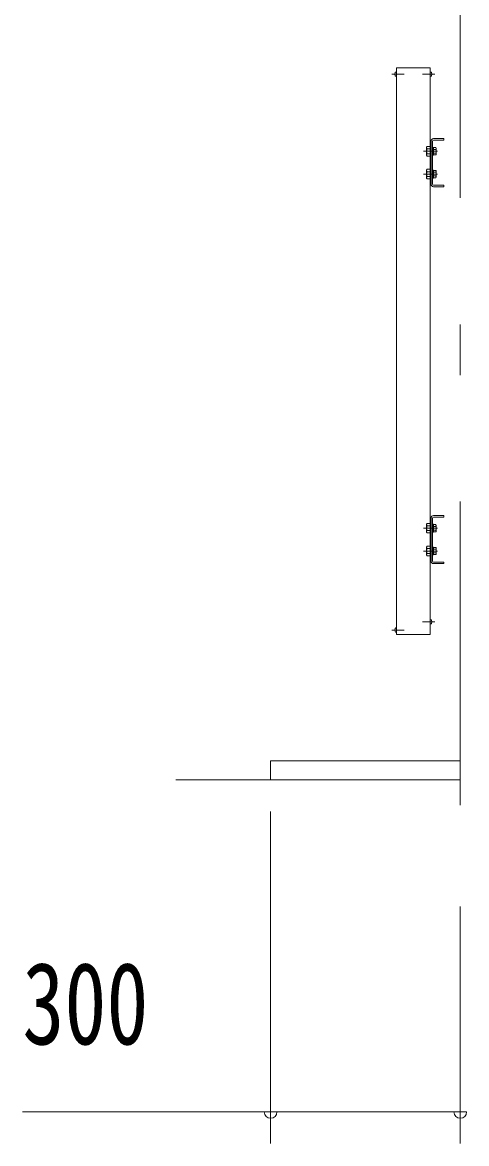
# Model space of a CAD drawing. Units: millimetres, scale not verified. Extents: x -23352 to 23352, y -10500 to 10500.
# Drawn here: x -18833 to -18131, y 1220 to 2992 of the extents above; entities that cross this region are included whole.
import ezdxf
from ezdxf.enums import TextEntityAlignment as Align

# ---------------------------------------------------------------- set-up
doc = ezdxf.new("R2010")
doc.units = ezdxf.units.MM
doc.header["$LTSCALE"] = 40
doc.linetypes.add('USER3', pattern=[24, 12, -5, 2, -5])
for name, color, linetype, lineweight in [('0-2_1-0BOLD', 7, 'Continuous', 18), ('0-3_1-2CENTER', 3, 'USER3', 18), ('0-5_1-5DIM', 3, 'Continuous', 18)]:
    doc.layers.add(name, color=color, linetype=linetype, lineweight=lineweight)
doc.styles.add('ＭＳ ゴシック', font='')
doc.styles.get('ＭＳ ゴシック').set_extended_font_data('MS Gothic')

msp = doc.modelspace()

# ---------------------------------------------------------------- linework, layer by layer
at = {"layer": '0-2_1-0BOLD'}
for p, q in [((-18241.33, 2914.17), (-18242.45, 2914.07)), ((-18188.33, 2920.67), (-18241.33, 2920.67)), ((-18188.33, 2797.17), (-18188.33, 2920.67)), ((-18188.33, 2914.17), (-18187.21, 2914.07)), ((-18241.33, 2907.17), (-18242.45, 2907.27)), ((-18241.62, 2907.17), (-18241.33, 2907.17)), ((-18188.33, 2907.17), (-18187.21, 2907.27)), ((-18188.04, 2907.17), (-18188.33, 2907.17)), ((-18186.83, 2804.67), (-18186.83, 2736.67)), ((-18184.53, 2804.67), (-18184.53, 2736.67)), ((-18182.83, 2808.67), (-18166.83, 2808.67)), ((-18182.83, 2806.37), (-18166.83, 2806.37)), ((-18166.83, 2806.37), (-18166.83, 2808.67)), ((-18193.93, 2794.97), (-18193.24, 2796.18)), ((-18193.93, 2782.37), (-18193.93, 2794.97)), ((-18193.24, 2796.18), (-18188.43, 2796.18)), ((-18193.24, 2792.42), (-18188.43, 2792.42)), ((-18193.24, 2784.92), (-18188.43, 2784.92)), ((-18188.43, 2797.17), (-18186.83, 2797.17)), ((-18188.43, 2780.17), (-18188.43, 2797.17)), ((-18179.44, 2794.45), (-18182.93, 2794.45)), ((-18179.44, 2791.56), (-18182.93, 2791.56)), ((-18179.44, 2785.79), (-18182.93, 2785.79)), ((-18178.93, 2793.57), (-18179.44, 2794.45)), ((-18178.93, 2783.77), (-18178.93, 2793.57)), ((-18193.93, 2782.37), (-18193.24, 2781.17)), ((-18193.24, 2781.17), (-18188.43, 2781.17)), ((-18188.43, 2780.17), (-18186.83, 2780.17)), ((-18188.33, 2761.17), (-18188.33, 2780.17)), ((-18182.93, 2782.42), (-18184.53, 2782.42)), ((-18193.93, 2758.97), (-18193.24, 2760.18)), ((-18193.93, 2746.37), (-18193.93, 2758.97)), ((-18193.24, 2760.18), (-18188.43, 2760.18)), ((-18193.24, 2756.42), (-18188.43, 2756.42)), ((-18193.24, 2748.92), (-18188.43, 2748.92)), ((-18188.43, 2761.17), (-18186.83, 2761.17)), ((-18188.43, 2744.17), (-18188.43, 2761.17)), ((-18182.93, 2758.92), (-18184.53, 2758.92)), ((-18179.44, 2755.56), (-18182.93, 2755.56)), ((-18179.44, 2749.78), (-18182.93, 2749.78)), ((-18178.93, 2757.57), (-18178.93, 2747.77)), ((-18193.93, 2746.37), (-18193.24, 2745.17)), ((-18193.24, 2745.17), (-18188.43, 2745.17)), ((-18188.43, 2744.17), (-18186.83, 2744.17)), ((-18188.33, 2024.67), (-18188.33, 2744.17)), ((-18179.44, 2746.9), (-18182.93, 2746.9)), ((-18182.83, 2734.97), (-18166.83, 2734.97)), ((-18182.83, 2732.67), (-18166.83, 2732.67)), ((-18178.93, 2747.77), (-18179.44, 2746.9)), ((-18166.83, 2732.67), (-18166.83, 2734.97)), ((-18193.93, 2198.97), (-18193.24, 2200.18)), ((-18193.93, 2186.37), (-18193.93, 2198.97)), ((-18193.24, 2200.18), (-18188.43, 2200.18)), ((-18188.43, 2201.17), (-18186.83, 2201.17)), ((-18188.43, 2184.17), (-18188.43, 2201.17)), ((-18186.83, 2208.67), (-18186.83, 2140.67)), ((-18184.53, 2208.67), (-18184.53, 2140.67)), ((-18179.44, 2198.45), (-18182.93, 2198.45)), ((-18182.83, 2212.67), (-18166.83, 2212.67)), ((-18182.83, 2210.37), (-18166.83, 2210.37)), ((-18178.93, 2197.57), (-18179.44, 2198.45)), ((-18166.83, 2210.37), (-18166.83, 2212.67)), ((-18193.93, 2186.37), (-18193.24, 2185.17)), ((-18193.24, 2196.42), (-18188.43, 2196.42)), ((-18193.24, 2188.92), (-18188.43, 2188.92)), ((-18193.24, 2185.17), (-18188.43, 2185.17)), ((-18188.43, 2184.17), (-18186.83, 2184.17)), ((-18182.93, 2186.42), (-18184.53, 2186.42)), ((-18179.44, 2195.56), (-18182.93, 2195.56)), ((-18179.44, 2189.79), (-18182.93, 2189.79)), ((-18178.93, 2187.77), (-18178.93, 2197.57)), ((-18193.93, 2162.97), (-18193.24, 2164.18)), ((-18193.93, 2150.37), (-18193.93, 2162.97)), ((-18193.24, 2164.18), (-18188.43, 2164.18)), ((-18188.43, 2165.17), (-18186.83, 2165.17)), ((-18188.43, 2148.17), (-18188.43, 2165.17)), ((-18182.93, 2162.92), (-18184.53, 2162.92)), ((-18193.93, 2150.37), (-18193.24, 2149.17)), ((-18193.24, 2160.42), (-18188.43, 2160.42)), ((-18193.24, 2152.92), (-18188.43, 2152.92)), ((-18193.24, 2149.17), (-18188.43, 2149.17)), ((-18188.43, 2148.17), (-18186.83, 2148.17)), ((-18179.44, 2159.56), (-18182.93, 2159.56)), ((-18179.44, 2153.78), (-18182.93, 2153.78)), ((-18179.44, 2150.9), (-18182.93, 2150.9)), ((-18178.93, 2151.77), (-18179.44, 2150.9)), ((-18178.93, 2161.57), (-18178.93, 2151.77)), ((-18182.83, 2138.97), (-18166.83, 2138.97)), ((-18182.83, 2136.67), (-18166.83, 2136.67)), ((-18166.83, 2136.67), (-18166.83, 2138.97)), ((-18188.33, 2048.17), (-18187.21, 2048.07)), ((-18188.33, 2041.17), (-18187.21, 2041.27)), ((-18188.04, 2041.17), (-18188.33, 2041.17)), ((-18241.33, 2035.17), (-18242.45, 2035.07)), ((-18241.33, 2028.17), (-18242.45, 2028.27)), ((-18241.62, 2028.17), (-18241.33, 2028.17)), ((-18440.69, 1824.67), (-18440.69, 1794.67)), ((-18140.69, 1824.67), (-18440.69, 1824.67)), ((-18590.69, 1794.67), (-18140.69, 1794.67))]:
    msp.add_line(p, q, dxfattribs=at)
for points in [[(-18241.33, 2920.67), (-18241.33, 2024.67), (-18188.33, 2024.67)], [(-18182.93, 2782.42), (-18182.93, 2794.92), (-18184.53, 2794.92)], [(-18178.93, 2783.77), (-18179.44, 2782.9), (-18182.93, 2782.9)], [(-18182.93, 2758.92), (-18182.93, 2746.42), (-18184.53, 2746.42)], [(-18178.93, 2757.57), (-18179.44, 2758.45), (-18182.93, 2758.45)], [(-18182.93, 2186.42), (-18182.93, 2198.92), (-18184.53, 2198.92)], [(-18178.93, 2187.77), (-18179.44, 2186.9), (-18182.93, 2186.9)], [(-18182.93, 2162.92), (-18182.93, 2150.42), (-18184.53, 2150.42)], [(-18178.93, 2161.57), (-18179.44, 2162.45), (-18182.93, 2162.45)]]:
    msp.add_lwpolyline(points, dxfattribs=at)
for centre, radius, start, end in [((-18234.93, 2910.67), 9, 164.11915, 195.88085), ((-18242.34, 2912.78), 1.3, 95, 164.11915), ((-18242.34, 2908.56), 1.3, 195.88085, 265), ((-18187.33, 2912.78), 1.3, 15.88085, 85), ((-18187.33, 2908.56), 1.3, 275, 344.11915), ((-18194.73, 2910.67), 9, 344.11915, 15.88085), ((-18182.83, 2804.67), 4, 90, 180), ((-18182.83, 2804.67), 1.7, 90, 180), ((-18191.06, 2794.3), 2.88, 180, 220.72682), ((-18191.06, 2783.04), 2.88, 139.27318, 180), ((-18183.47, 2788.67), 10.46, 158.97459, 201.02541), ((-18181.25, 2793), 2.32, 321.45376, 0), ((-18181.25, 2784.34), 2.32, 0, 38.53143), ((-18187.44, 2788.67), 8.51, 340.16867, 19.82911), ((-18191.06, 2758.3), 2.88, 180, 220.72682), ((-18191.06, 2747.04), 2.88, 139.27318, 180), ((-18183.47, 2752.67), 10.46, 158.97459, 201.02541), ((-18181.25, 2757), 2.32, 321.46857, 0), ((-18181.25, 2748.34), 2.32, 0, 38.54624), ((-18187.44, 2752.67), 8.51, 340.17089, 19.83133), ((-18182.83, 2736.67), 4, 180, 270), ((-18182.83, 2736.67), 1.7, 180, 270), ((-18191.06, 2198.3), 2.88, 180, 220.72682), ((-18182.83, 2208.67), 4, 90, 180), ((-18182.83, 2208.67), 1.7, 90, 180), ((-18191.06, 2187.04), 2.88, 139.27318, 180), ((-18183.47, 2192.67), 10.46, 158.97459, 201.02541), ((-18181.25, 2197), 2.32, 321.45376, 0), ((-18181.25, 2188.34), 2.32, 0, 38.53143), ((-18187.44, 2192.67), 8.51, 340.16867, 19.82911), ((-18191.06, 2162.3), 2.88, 180, 220.72682), ((-18191.06, 2151.04), 2.88, 139.27318, 180), ((-18183.47, 2156.67), 10.46, 158.97459, 201.02541), ((-18181.25, 2161), 2.32, 321.46857, 0), ((-18181.25, 2152.34), 2.32, 0, 38.54624), ((-18187.44, 2156.67), 8.51, 340.17089, 19.83133), ((-18182.83, 2140.67), 4, 180, 270), ((-18182.83, 2140.67), 1.7, 180, 270), ((-18187.33, 2046.78), 1.3, 15.88085, 85), ((-18187.33, 2042.56), 1.3, 275, 344.11915), ((-18194.73, 2044.67), 9, 344.11915, 15.88085), ((-18234.93, 2031.67), 9, 164.11915, 195.88085), ((-18242.34, 2033.78), 1.3, 95, 164.11915), ((-18242.34, 2029.56), 1.3, 195.88085, 265)]:
    msp.add_arc(centre, radius, start, end, dxfattribs=at)
at = {"layer": '0-3_1-2CENTER'}
for p, q in [((-18140.69, 4154.87), (-18140.69, 1644.67)), ((-18248.93, 2910.67), (-18229.33, 2910.67)), ((-18180.73, 2910.67), (-18200.33, 2910.67)), ((-18176.68, 2788.67), (-18198.84, 2788.67)), ((-18176.68, 2752.67), (-18198.84, 2752.67)), ((-18176.68, 2192.67), (-18198.84, 2192.67)), ((-18176.68, 2156.67), (-18198.84, 2156.67)), ((-18180.73, 2044.67), (-18200.33, 2044.67)), ((-18248.93, 2031.67), (-18229.33, 2031.67))]:
    msp.add_line(p, q, dxfattribs=at)
at = {"layer": '0-5_1-5DIM'}
for p, q in [((-18440.69, 1219.67), (-18440.69, 1744.67)), ((-18140.69, 1219.67), (-18140.69, 1594.67)), ((-18440.69, 1269.67), (-18833.19, 1269.67)), ((-18430.69, 1269.67), (-18450.69, 1269.67)), ((-18430.69, 1269.67), (-18450.69, 1269.67)), ((-18440.69, 1269.67), (-18140.69, 1269.67)), ((-18130.69, 1269.67), (-18150.69, 1269.67))]:
    msp.add_line(p, q, dxfattribs=at)
for centre in [(-18440.69, 1269.67), (-18440.69, 1269.67), (-18140.69, 1269.67)]:
    msp.add_arc(centre, 10, 180, 0, dxfattribs=at)

# ---------------------------------------------------------------- texts
at = {"layer": '0-5_1-5DIM', "color": 7, "style": 'ＭＳ ゴシック', "width": 0.75}
msp.add_text('300', height=130.2, dxfattribs=at).set_placement((-18833.19, 1337.43), align=Align.BOTTOM_LEFT)

doc.saveas('drawing.dxf')
